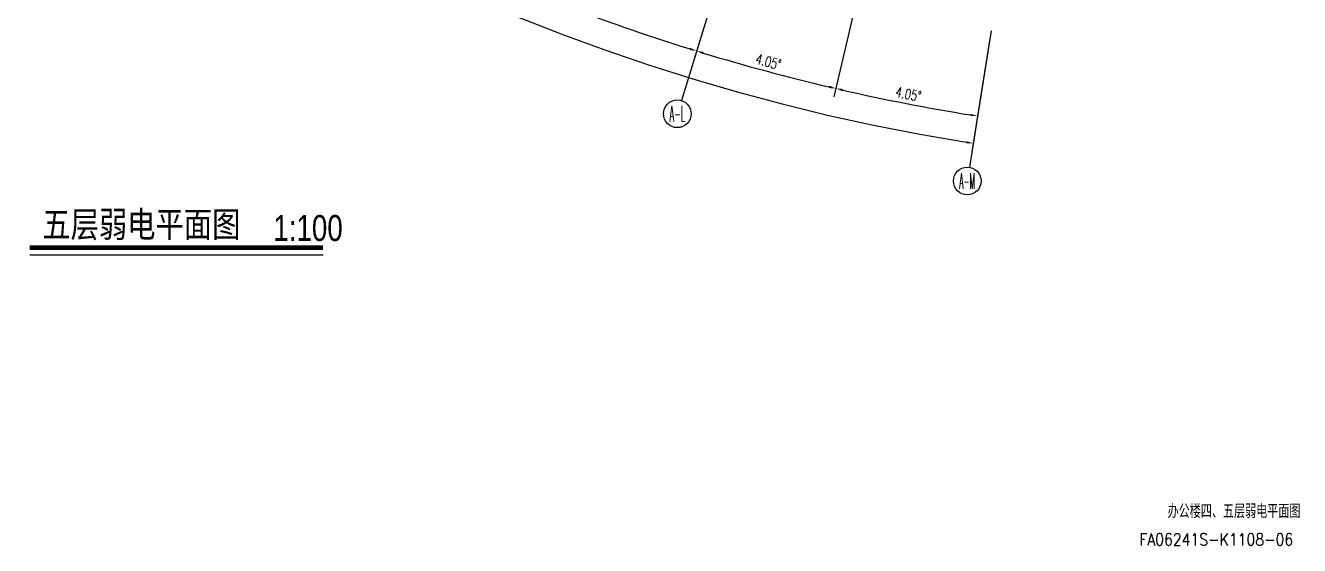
# Model space of a CAD drawing. Extents: x 13680 to 1640314, y -473492 to 65390.
# Drawn here: x 1484801 to 1521635, y -363539 to -348503 of the extents above; entities that cross this region are included whole.
import ezdxf
from ezdxf.enums import TextEntityAlignment as Align

# ---------------------------------------------------------------- set-up
doc = ezdxf.new("R2010")
doc.units = 0
doc.header["$LTSCALE"] = 1000
doc.header["$MEASUREMENT"] = 0
for name, color, linetype in [('AXIS', 1, 'Continuous'), ('AXIS_TEXT', 7, 'Continuous'), ('PUB_TEXT', 7, 'Continuous')]:
    doc.layers.add(name, color=color, linetype=linetype)
doc.styles.add('-黑体', font='simhei.ttf', dxfattribs={"width": 0.8})
doc.styles.add('_HZTXT', font='txt.shx', dxfattribs={"width": 0.8, "bigfont": 'HZTXT.shx'})
doc.styles.add('_TCH_AXIS', font='COMPLEX', dxfattribs={"bigfont": 'GBCBIG'})
doc.styles.add('_TCH_DIM_T3', font='SIMPLEX', dxfattribs={"width": 0.705882, "bigfont": 'GBCBIG'})
doc.styles.get("Standard").update_dxf_attribs({"font": 'haiwenrs.shx', "bigfont": 'hztxt.shx'})
doc.styles.add('TK', font='GEDITXT.SHX', dxfattribs={"width": 0.85, "height": 3.5, "bigfont": 'DXT.SHX'})
doc.dimstyles.new('_TCH_ARROW&&100', dxfattribs={"dimtxt": 297.5, "dimasz": 200, "dimexe": 250, "dimexo": 300, "dimgap": 126.25, "dimtad": 1, "dimdec": 0, "dimzin": 0, "dimdsep": 46, "dimtxsty": '_TCH_DIM_T3', "dimcen": 0.09, "dimclrt": 7, "dimazin": 2, "dimtfac": 1, "dimtdec": 0, "dimtix": 1, "dimtmove": 2, "dimatfit": 3, "dimfxl": 1, "dimtolj": 1, "dimtzin": 0, "dimarcsym": 0})

# ---------------------------------------------------------------- blocks, each defined once
blk = doc.blocks.new('*D86')
at = {"layer": 'AXIS', "color": 0, "lineweight": -2, "transparency": 16777216}
for p, q in [((1497371, -344243), (1496328, -346460)), ((1504854, -347138), (1504133, -349479))]:
    blk.add_line(p, q, dxfattribs=at)
blk.add_arc((1521555, -292849), 59000, 244.99422, 252.70578, dxfattribs=at)
at = {"layer": 'AXIS', "color": 0, "transparency": 16777216}
for points in [[(1496601, -346349), (1496629, -346288), (1496434, -346233)], [(1504025, -349150), (1504006, -349213), (1504207, -349240)]]:
    blk.add_solid(points, dxfattribs=at)
at = {"layer": 'Defpoints', "color": 0, "transparency": 16777216}
for p in [(1521555, -292849), (1497499, -343971), (1504942, -346851), (1498977, -347358)]:
    blk.add_point(p, dxfattribs=at)
at = {"layer": 'AXIS', "color": 7, "transparency": 16777216, "insert": (1500366, -347618), "char_height": 297.5, "attachment_point": 5, "rotation": 338.85, "style": '_TCH_DIM_T3'}
blk.add_mtext('\\A1;8.1°', dxfattribs=at)
blk = doc.blocks.new('*D87')
at = {"layer": 'AXIS', "color": 0, "lineweight": -2, "transparency": 16777216}
for p, q in [((1504854, -347138), (1504133, -349479)), ((1508730, -348182), (1508176, -350568))]:
    blk.add_line(p, q, dxfattribs=at)
blk.add_arc((1521555, -292849), 59000, 253.09422, 256.75577, dxfattribs=at)
at = {"layer": 'AXIS', "color": 0, "transparency": 16777216}
for points in [[(1504388, -349331), (1504408, -349267), (1504207, -349240)], [(1508046, -350247), (1508030, -350312), (1508233, -350325)]]:
    blk.add_solid(points, dxfattribs=at)
at = {"layer": 'Defpoints', "color": 0, "transparency": 16777216}
for p in [(1521555, -292849), (1504942, -346851), (1508797, -347889), (1505540, -349634)]:
    blk.add_point(p, dxfattribs=at)
at = {"layer": 'AXIS', "color": 7, "transparency": 16777216, "insert": (1506282, -349553), "char_height": 297.5, "attachment_point": 5, "rotation": 344.925, "style": '_TCH_DIM_T3'}
blk.add_mtext('\\A1;4.05°', dxfattribs=at)
blk = doc.blocks.new('*D88')
at = {"layer": 'AXIS', "color": 0, "lineweight": -2, "transparency": 16777216}
for p, q in [((1508730, -348182), (1508176, -350568)), ((1512669, -348949), (1512286, -351369))]:
    blk.add_line(p, q, dxfattribs=at)
blk.add_arc((1521555, -292849), 59000, 257.14422, 260.80566, dxfattribs=at)
at = {"layer": 'AXIS', "color": 0, "transparency": 16777216}
for points in [[(1508420, -350402), (1508435, -350337), (1508233, -350325)], [(1512133, -351058), (1512123, -351124), (1512325, -351122)]]:
    blk.add_solid(points, dxfattribs=at)
at = {"layer": 'Defpoints', "color": 0, "transparency": 16777216}
for p in [(1521555, -292849), (1508797, -347889), (1512716, -348653), (1509591, -350623)]:
    blk.add_point(p, dxfattribs=at)
at = {"layer": 'AXIS', "color": 7, "transparency": 16777216, "insert": (1510325, -350490), "char_height": 297.5, "attachment_point": 5, "rotation": 348.9749, "style": '_TCH_DIM_T3'}
blk.add_mtext('\\A1;4.05°', dxfattribs=at)
blk = doc.blocks.new('*D89')
at = {"layer": 'AXIS', "color": 0, "lineweight": -2, "transparency": 16777216}
for p, q in [((1464755, -292849), (1461505, -292849)), ((1512669, -348949), (1512161, -352159))]:
    blk.add_line(p, q, dxfattribs=at)
blk.add_arc((1521555, -292849), 59800, 180.19165, 260.80826, dxfattribs=at)
at = {"layer": 'AXIS', "color": 0, "transparency": 16777216}
for points in [[(1461722, -293049), (1461789, -293049), (1461755, -292849)], [(1512008, -351848), (1511997, -351914), (1512200, -351912)]]:
    blk.add_solid(points, dxfattribs=at)
at = {"layer": 'Defpoints', "color": 0, "transparency": 16777216}
for p in [(1465055, -292849), (1521555, -292849), (1468273, -319997), (1512716, -348653)]:
    blk.add_point(p, dxfattribs=at)
at = {"layer": 'AXIS', "color": 7, "transparency": 16777216, "insert": (1476292, -331507), "char_height": 297.5, "attachment_point": 5, "rotation": 310.5, "style": '_TCH_DIM_T3'}
blk.add_mtext('\\A1;81°', dxfattribs=at)

msp = doc.modelspace()

# ---------------------------------------------------------------- linework, layer by layer
at = {"color": 0, "const_width": 140}
msp.add_lwpolyline([(1484922.112, -354928.149), (1493404.032, -354928.149)], dxfattribs=at)
at = {"color": 0}
msp.add_lwpolyline([(1484922.112, -355129.88), (1493404.032, -355129.88)], dxfattribs=at)
at = {"layer": 'AXIS'}
for p, q in [((1504941.768, -346851.008), (1503765.606, -350674.18)), ((1512716.386, -348653.076), (1512090.64, -352603.828))]:
    msp.add_line(p, q, dxfattribs=at)
for centre in [(1503647.99, -351056.498), (1512028.065, -352998.904)]:
    msp.add_circle(centre, 400, dxfattribs=at)

# ---------------------------------------------------------------- texts
at = {"color": 0, "style": '-黑体', "width": 0.8}
msp.add_text('五层弱电平面图', height=750, dxfattribs=at).set_placement((1485285.739, -354628.149))
at = {"color": 0, "width": 0.8}
msp.add_text('1:100', height=750, dxfattribs=at).set_placement((1491965.774, -354733.474))
at = {"style": 'TK', "width": 0.85}
msp.add_text('FA06241S-K1108-06', height=350, dxfattribs=at).set_placement((1517002.756, -363538.782))
at = {"layer": 'AXIS_TEXT', "style": '_TCH_AXIS'}
for s, width, p, p2 in [('A-L', 0.33871, (1503421.716, -351282.772), (1503874.264, -351282.772)), ('A-M', 0.308824, (1511801.791, -353225.178), (1512254.34, -353225.178))]:
    msp.add_text(s, height=452.5483, dxfattribs=dict(at, width=width)).set_placement(p, p2, align=Align.FIT)
at = {"layer": 'PUB_TEXT', "linetype": 'Continuous', "style": '_HZTXT', "width": 0.8}
msp.add_text('办公楼四、五层弱电平面图', height=400, dxfattribs=at).set_placement((1517821.487, -362746.301))

# ---------------------------------------------------------------- dimensions: what is measured, and where the dimension line sits
at = {"layer": 'AXIS'}
for base, p1, p2, picture, middle in [((1468272.845, -319997.313), (1465055.046, -292848.726), (1512716.386, -348653.076), '*D89', (1476291.85, -331507.061)), ((1498976.723, -347357.595), (1497498.516, -343971.431), (1504941.768, -346851.008), '*D86', (1500366.43, -347617.93)), ((1505540.059, -349633.562), (1504941.768, -346851.008), (1508797.272, -347889.499), '*D87', (1506281.658, -349552.753)), ((1509590.555, -350622.84), (1508797.272, -347889.499), (1512716.386, -348653.076), '*D88', (1510324.577, -350489.853))]:
    dim = msp.add_angular_dim_3p(base=base, center=(1521555.046, -292848.703), p1=p1, p2=p2, dimstyle='_TCH_ARROW&&100', dxfattribs=at)
    dim.commit()
    dim.dimension.update_dxf_attribs({"geometry": picture, "text_midpoint": middle})

doc.saveas('drawing.dxf')
